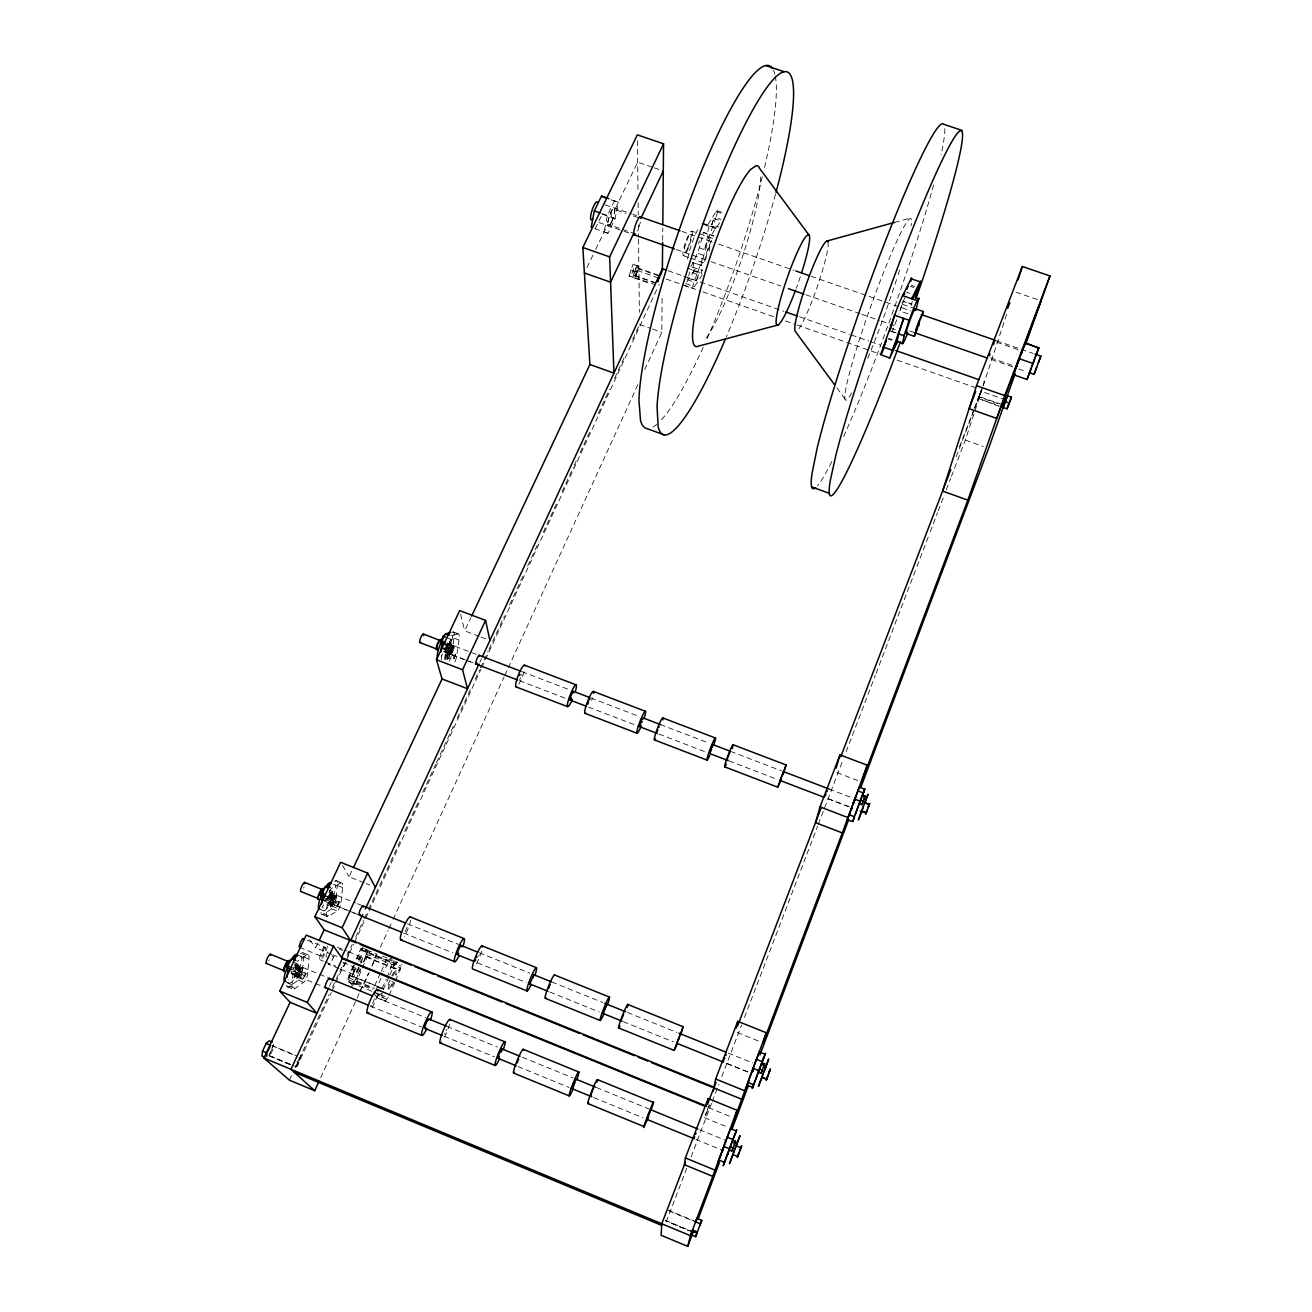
<?xml version="1.0" encoding="UTF-8"?>
<svg xmlns="http://www.w3.org/2000/svg" width="1312" height="1312" viewBox="0 0 1312 1312"><rect width="100%" height="100%" fill="white"/><g stroke="black" fill="none" stroke-linecap="round" stroke-linejoin="round"><path stroke-width="0.75" stroke-dasharray="5 3.75" d="M644.733 369.623L661.789 332.362L662.134 295.594M662.658 240.424L662.773 228.173M302.842 968.436C297.512 966.55 296.578 987.641 302.842 968.436L295.708 965.517M658.968 275.963L637.255 268.337L637.255 271.125A4.264 0.853 -71.3 0 1 635.598 276.455A4.264 0.853 -71.3 0 1 634.106 277.439L655.803 284.966M332.379 903C337.102 905.854 338.726 883.829 332.379 903L325.294 900.147M709.448 251.035L709.71 245.951M349.992 975.259L348.73 977.784L349.878 975.111L384.531 989.264M371.837 991.232L352.879 983.475L353.289 981.901L354.01 980.851L373.034 988.608M354.109 980.982L352.879 983.475M999.088 406.343L978.408 398.487L999.252 405.818M300.596 953.217L305.975 955.398A18.827 4.264 -66.3 0 1 308.927 959.154L307.631 974.291A5.018 1.115 -66.3 0 1 305.909 979.26A5.018 1.115 -66.3 0 1 303.564 982.327L295.184 988.362A18.827 4.264 -66.3 0 1 292.1 984.836L293.298 970.24M286.656 985.181A18.811 4.313 -66.2 0 0 289.837 986.165L298.267 980.162A5.018 1.132 -66.2 0 0 300.628 977.096A5.018 1.132 -66.2 0 0 302.35 972.126L303.597 956.973A18.811 4.313 -66.2 0 0 302.121 952.446M294.134 977.571L294.429 974.57L298.349 968.469L301.006 969.552L298.611 977.096L296.791 978.67L294.134 977.571L295.954 976.013L298.349 968.469M296.791 978.67L297.086 975.669L301.006 969.552M342.563 887.634L337.299 885.518A18.401 4.231 -66.8 0 0 334.626 881.188L339.939 883.337A18.401 4.182 -66.8 0 1 342.563 887.634L341.005 903.181A4.904 1.099 -66.8 0 1 339.3 908.101A4.904 1.099 -66.8 0 1 337.053 910.954L329.197 916.038A18.401 4.182 -66.8 0 1 326.442 911.955L327.902 896.965M320.997 912.447A18.401 4.231 -66.8 0 0 323.9 913.906L331.821 908.839A4.904 1.115 -66.8 0 0 334.068 905.985A4.904 1.115 -66.8 0 0 335.774 901.065L337.299 885.518M448.786 644.29L448.966 645.553L450.426 643.569M689.702 272.06L688.751 275.7M450.213 653.36C456.478 631.744 454.887 663.544 445.129 651.408M273.503 1044.303L269.567 1055.225M327.869 906.018L328.213 902.951L331.985 897.162L334.593 898.212L332.198 905.706L330.493 907.084L327.869 906.018L329.591 904.657L331.985 897.162M330.493 907.084L330.837 904.017L334.593 898.212M449.163 660.953A4.592 1.033 -68.7 0 0 451.558 654.934L453.952 638.124A17.187 3.903 -68.7 0 0 452.345 632.007L457.445 633.942A17.187 3.854 -68.7 0 1 459.003 640.043L456.576 656.853A4.592 1.017 -68.7 0 1 454.182 662.872M445.227 659.854L447.556 643.651M444.686 658.28L445.178 654.967L448.409 650.194L450.934 651.162L448.556 658.493L447.195 659.247L444.686 658.28L446.047 657.525L448.409 650.194M447.195 659.247L447.704 655.934L450.934 651.162M997.891 403.653L978.932 396.995L980.736 391.829M1005.763 399.914L981.163 391.271L978.932 396.995L979.293 395.798M329.837 896.211L329.771 897.703M332.559 892.865L332.625 891.373L327.196 889.142M687.57 259.186L689.636 250.51A24.042 4.231 -71.3 0 1 698.214 228.747M614.524 200.621L607.374 215.48L604.143 231.88L608.046 233.29L615.082 218.612L618.346 202.327L610.818 199.342M693.08 262.334A10.512 1.837 -71.2 0 1 692.884 267.845L692.966 270.698L701.674 273.749L701.625 270.895A10.512 1.788 -71.1 0 0 701.871 265.401L692.556 262.498L701.346 265.582L703.757 255.446A24.059 4.067 -71.2 0 1 716.024 228.518L719.96 222.269M629.12 275.914L633.007 264.368L634.368 264.794L633.106 270.748L630.498 276.291L629.12 275.914L634.401 277.668L637.009 272.109L638.272 266.156L633.007 264.368M638.272 266.156L636.927 265.746L634.303 271.322L633.04 277.291L634.401 277.668M448.868 644.389L449.458 642.027M451.344 641.322L451.443 639.567M391.878 981.343L393.157 982.344M396.896 962.303L395.765 964.648L361.243 950.298L362.391 947.986L371.46 951.659M352.764 966.337L347.057 981.442L355.683 984.968L361.407 969.863M351.993 985L348.074 979.654L355.158 962.221M363.391 962.221L367.048 952.233L363.358 946.51L355.995 960.4M364.047 961.811L368.032 950.511M372.526 965.255L376.511 953.955L369.738 951.2M375.724 990.954L382.792 973.471M388.254 997.104L385.367 1001.056L381.661 995.595L382.858 991.068M387.04 977.522L393.485 960.843L400.275 963.598M392.993 967.846L394.207 963.27L390.861 957.678L383.612 971.651M395.552 980.982L401.98 964.287M912.266 301.137L911.643 304.368L904.493 301.891M704.511 1117.693L726.126 1126.516M329.722 896.162L331.428 892.242M332.658 892.914L331.772 895.358M451.279 641.224L450.131 644.356M362.424 948.609L361.44 950.593M902.115 303.974L902.984 301.055L911.889 304.154L911.004 307.057M690.752 266.533A24.042 4.231 -71.3 0 0 699.345 247.788L703.462 232.339L713.876 235.947M478.749 956.005L479.093 954.906M901.672 305.434L899.852 310.993A24.37 1.771 -70.3 0 1 898.851 313.929M1001.86 404.473L979.08 396.454L977.637 400.472L981.31 390.976M951.43 476.42L965.32 440.11L1007.78 310.862M301.186 1054.75L298.496 1062.884L295.348 1067.935M896.572 279.571L889.11 301.842A96.498 7.888 -70.3 0 1 867.576 358.816M980.162 393.912L981.589 389.976L980.72 391.862M981.294 390.796L981.589 389.959M715.844 217.677L704.528 249.592L708.25 234.258A10.447 1.788 -71.4 0 1 708.513 228.616L709.12 226.32L707.25 225.484L716.172 211.429A6.363 1.082 -71.4 0 1 717.287 211.79A6.363 1.082 -71.4 0 1 715.844 217.677L721.026 219.465M705.102 1115.823L706.496 1111.986M329.952 895.391L330.247 894.538M332.133 894.522L332.444 893.685M702.346 274.782L694.409 286.672A5.92 1.017 -71.1 0 1 692.703 288.017A5.92 1.017 -71.1 0 1 694.097 282.031L703.757 255.446L694.917 252.363M446.096 1030.773L446.539 1029.559M904.722 297.824L899.852 310.993L908.724 314.076M978.867 396.716L980.982 391.009M708.693 1107.41L709.546 1105.081M707.365 1109.64L709.185 1104.884M980.146 393.928L978.932 396.995M959.58 446.72L973.52 410.361M974.258 408.442L982.327 387.401M983.049 385.482L984.525 381.644L980.671 380.3M956.202 456.756L981.819 389.861M666.234 1221.898L686.701 1168.369M691.096 1156.905L711.563 1103.376M712.301 1101.473L718.878 1084.27M721.813 1076.627L741.559 1025.016M744.478 1017.374L817.606 826.216M818.327 824.313L843.19 759.32M846.125 751.678L875.366 675.221M876.104 673.302L916.317 568.178M917.055 566.259L929.486 533.771M930.208 531.852L937.522 512.746M938.26 510.827L943.377 497.445M946.296 489.802L950.692 478.339M981.442 390.008L979.441 395.765M707.775 1109.804L705.38 1115.889M979.178 396.421L978.26 399.012M449.54 642.126L449.803 641.24M304.778 976.948L305.696 973.11L300.202 970.864L297.414 977.276L302.924 979.523L304.778 976.948L296.742 967.42M338.299 905.542L339.25 901.688L333.822 899.458L331.1 905.739L336.528 907.953L338.299 905.542L331.132 894.522M446.047 657.525L453.706 659.493L455.428 654.327L450.262 652.212L447.753 658.001L449.376 656.312L450.262 652.212M389.074 995.316L394.732 982.77M382.169 988.248L386.236 979.31M383.252 989.56L389.041 976.8M389.861 974.98L395.65 962.204L388.729 959.4M380.365 973.274L374.56 986.017L381.513 988.854M381.202 971.454L387.007 958.695M320.702 1077.66L359.062 993.824M359.914 991.954L368.442 973.324M371.854 965.878L376.97 954.693M380.382 947.231L388.057 930.47M388.91 928.601L392.321 921.155M393.174 919.286L504.038 677.058M504.89 675.204L507.449 669.612M508.302 667.742L637.911 384.531M359.734 990.576L362.719 986.673L369.246 972.389M354.306 981.999L360.078 969.42M351.222 987.1L354.224 983.196L360.784 968.945M362.243 968.043L369.738 951.692L361.128 948.199L356.11 959.088M329.476 986.263L331.182 982.573M479.831 662.183L481.553 658.476M289.411 1080.153L291.986 1074.577M295.43 1067.148L328.984 994.742M332.428 987.313L343.613 963.172M347.04 955.743L352.206 944.607M355.65 937.178L363.391 920.466M364.26 918.613L367.688 911.184M368.557 909.331L401.242 838.778M404.686 831.349L419.315 799.779M422.743 792.35L435.65 764.502M436.519 762.649L453.722 725.52M457.15 718.09L471.779 686.52M475.223 679.091L479.52 669.809M480.389 667.956L488.13 651.244M488.982 649.391L504.464 615.968M509.63 604.832L524.259 573.262M527.703 565.833L538.871 541.692M543.184 532.41L556.944 502.709M562.11 491.557L573.295 467.433M574.148 465.563L576.722 460.004M580.166 452.574L589.629 432.156M598.239 413.575L609.424 389.451M614.574 378.299L624.036 357.881M632.646 339.316L638.665 326.311M296.889 1066.754L331.28 992.495M332.149 990.626L345.04 962.778M345.892 960.925L353.633 944.214M354.502 942.36L364.818 920.073M365.671 918.22L368.246 912.644M369.115 910.79L480.881 669.415M481.75 667.562L658.001 286.934M331.674 954.267L315.733 947.772L318.258 942.393M364.129 882.779L349.107 876.76L351.714 871.217M479.093 636.353L464.678 630.859L470.762 617.919M302.695 967.403A5.084 1.148 -66.3 0 1 300.169 975.128A5.084 1.148 -66.3 0 1 298.759 973.406A5.084 1.148 -66.3 0 1 302.695 967.403L300.546 971.979L301.35 972.963L289.903 968.453M334.527 899.786L336.626 895.325M452.132 649.948L454.034 645.93M586.989 267.55L594.795 251.33M595.664 249.526L607.8 224.27L633.745 233.323M595.189 228.813L601.388 215.972M658.837 285.098L659.231 284.261M331.657 895.325L330.23 897.687M449.868 641.338L450.836 639.567M444.489 1034.217L445.03 1033.184M688.111 277.078L687.275 277.373M686.783 281.916L695.95 268.353L692.966 270.698M386.138 998.957L379.299 996.169L381.53 993.135M385.367 1001.056L376.823 997.563L379.726 993.627M331.542 892.275L332.166 891.389M450.59 640.076L451.558 640.059M399.356 970.437L400.357 967.879L366.327 954.054L365.474 955.431L365.212 956.661L399.258 970.503L400.357 967.879M365.392 956.628L366.392 954.086M330.46 897.31L324.589 895.637M711.809 224.729L713.794 218.432L711.662 224.664L718.746 227.14M305.975 955.398L297.496 961.188A5.15 1.181 -66.2 0 0 297.07 961.401M339.939 883.337L331.985 888.158A5.035 1.164 -66.8 0 0 331.1 888.798M331.28 905.821L333.822 899.458M339.07 901.59L336.528 907.953M687.406 277.882L696.18 280.948L697.804 277.964L698.443 274.782L689.571 271.551M698.443 274.782L696.18 280.948M457.445 633.942L451.295 635.713A4.707 1.066 -68.7 0 0 450.951 635.648M894.554 222.417L910.052 218.136M455.297 654.147L452.919 660.116M451.197 639.452L446.26 637.501M297.414 977.276L300.399 970.946M652.31 167.182L637.665 162.147L614.902 209.494L625.988 213.348M654.147 167.821L663.298 170.97M1016.046 292.232L1037.251 299.53M717.041 210.691L723.994 213.102M716.172 211.429L723.142 213.84M911.348 285.278L914.907 286.508M713.794 218.432L720.747 220.826M910.216 286.36L913.792 287.59M906.215 292.068L909.79 293.298M703.248 223.368L717.254 228.222L701.986 223.663M703.888 224.516L716.106 228.747M305.696 973.11L302.728 979.457M610.982 199.785L618.346 202.327M703.035 232.437L713.449 236.062M691.801 231.142A12.972 2.329 -71.4 0 1 687.373 250.395A12.972 2.329 -71.4 0 1 683.683 248.706A12.972 2.329 -71.4 0 1 691.801 231.142L696.524 232.782M699.673 233.864L713.662 238.718A12.989 2.198 -71.2 0 0 707.414 250.149A12.989 2.198 -71.2 0 0 705.249 263.302L691.293 258.431M902.492 304.302L913.283 308.041M605.012 204.852L631.777 213.938M632.876 214.315L636.566 215.611M681.945 231.388L712.531 242.015M718.615 244.114L793.875 270.272M811.242 276.307L910.741 310.895M996.48 340.694L1033.151 353.42M633.384 215.922L640.781 218.497M996.71 342.219L1018.522 349.796M601.782 213.528L607.374 215.48M602.274 214.151L615.082 218.612M699.345 247.788L707.972 250.789M990.708 357.832L1014.406 366.097M598.944 222.548L622.15 230.65M624.086 231.322L629.891 233.356M676.303 249.542L709.169 261.022M711.104 261.695L780.722 285.983M805.863 294.757L860 313.65M861.935 314.322L879.352 320.39M881.27 321.063L896.752 326.458M909.79 331.018L915.399 332.969M991.495 359.521L1016.636 368.295M1018.571 368.967L1026.312 371.673M683.47 255.709L688.16 257.349M891.783 328.443L895.374 329.689M891.586 331.231L898.818 333.74M891.34 331.444L894.964 332.707M594.877 228.649L608.046 233.29M692.49 267.14L702.888 270.78M888.716 338.316L892.275 339.578M687.127 267.976L701.1 272.863M887.994 338.955L891.586 340.202M668.169 270.748L681.682 275.487M683.601 276.16L783.904 311.321M799.336 316.733L849.487 334.314M851.422 334.986L868.79 341.071M870.709 341.76L880.352 345.138M687.045 279.554L694.097 282.031M685.635 283.605L694.409 286.672M637.025 267.664L658.755 275.307M666.152 278.997L700.805 291.166M702.724 291.838L773.949 316.848M785.494 320.899L795.121 324.294M797.04 324.966L879.811 354.027M897.129 360.111L976.046 387.827M684.175 285.491L692.966 288.574M637.271 270.469L658.936 278.193M633.106 270.748L637.009 272.109M630.383 269.944L634.303 271.322M655.803 282.752L634.073 275.11L634.106 277.34M634.303 275.766L656.016 283.408M634.368 277.996L650.621 283.72M639.518 324.458L650.654 328.41M652.507 329.066L661.789 332.362M965.32 440.11L983.229 446.457M480.897 637.042L486.309 639.108M836.876 772.588L857.736 780.525M453.444 632.007L458.528 633.942M453.952 638.124L459.003 640.043M447.113 642.995L453.886 645.57M447.277 643.274L479.29 655.524M522.028 671.695L569.785 689.932M590.859 697.984L639.666 716.631M660.362 724.552L709.169 743.199M730.538 751.35L781.296 770.751M829.151 789.037L852.111 797.811M448.114 643.946L453.198 645.881M447.343 643.831L454.1 646.422M447.638 644.52L452.738 646.455M447.261 644.635L454.018 647.21M443.833 643.585L448.966 645.553M445.44 644.668L452.23 647.275M441.964 643.667L453.804 648.194M446.638 646.308L451.722 648.259M446.72 646.701L453.493 649.276M446.162 647.406L451.246 649.358M446.31 647.833L453.083 650.408M444.046 647.898L450.836 650.49M440.766 646.98L452.607 651.506L454.411 658.247M443.718 648.997L450.508 651.588A4.494 1 -68.7 0 0 452.066 652.474A4.494 1 -68.7 0 0 453.804 645.783A4.494 1 -68.7 0 0 450.541 651.588M440.258 647.964L452.099 652.49M447.048 650.932L449.573 651.9M445.211 650.621L450.295 652.572M444.834 650.719L451.59 653.31M444.358 651.293L451.131 653.884M443.964 651.588L466.859 660.395M468.679 661.084L475.977 663.872M828.413 798.778L851.685 807.7M443.669 651.605L463.972 659.444M465.891 660.182L473.55 663.118M519.486 680.698L566.358 698.64M588.416 707.086L635.812 725.224M658.854 734.048L707.676 752.744M729.046 760.927L777.934 779.64M827.708 798.68L848.766 806.749M447.917 653.507L450.426 654.458M451.558 654.934L456.576 656.853M445.178 654.967L447.704 655.934M365.999 883.534L369.754 885.042M737.229 1032.478L759.418 1041.384M336.036 880.614L341.35 882.73M329.328 892.275L355.552 902.935M357.454 903.706L363.145 905.985M407.442 923.828L458.478 944.394M479.224 952.742L529.802 973.127M551.745 981.966L602.864 1002.565M627.562 1012.503L676.959 1032.413M728.242 1053.077L752.94 1063.032M328.935 892.439L336.774 895.719M330.214 893.62L335.528 895.752M329.673 893.587L336.725 896.424M329.673 894.358L334.97 896.506A4.969 1.132 -66.8 0 1 336.266 898.359L335.839 899.54A4.969 1.132 -66.8 0 1 332.346 904.034A4.969 1.132 -66.8 0 1 335.036 896.424M329.492 894.538L336.544 897.375M329.082 895.325L334.396 897.457M329.181 895.637L336.233 898.474M328.525 896.44L333.822 898.572M328.754 896.818L335.806 899.655M328 897.621L333.314 899.77M328.23 897.998L335.282 900.836M335.774 901.065L341.005 903.181M327.557 898.818L334.248 901.278M322.375 896.982L334.724 901.951M325.474 899.212L334.134 902.918M321.243 898.671L333.592 903.656M320.751 899.146L333.1 904.132M320.358 899.31L351.452 911.938M353.354 912.709L359.045 915.005M727.11 1063.573L751.448 1073.396M325.638 901.524L356.028 913.792M403.538 932.963L452.952 952.906M477.47 962.811L526.178 982.475M549.859 992.036L599.256 1011.962M623.249 1021.654L673.368 1041.876M726.569 1063.36L749.365 1072.56M328.213 902.951L330.837 904.017M329.591 904.657L332.198 905.706M331.821 908.839L337.053 910.954M319.554 909.019L326.442 911.955M323.9 913.906L329.197 916.038M322.457 914.562L327.754 916.711M382.333 956.071L387.762 958.285M361.046 949.445L395.535 963.451M367.048 952.233L401.013 966.042M366.507 956.464L374.97 959.892M391.911 966.78L400.406 970.224M365.868 956.825L399.799 970.601M337.414 947.264L346.565 950.987M348.385 951.725L361.177 956.924M395.47 970.831L396.322 971.175M339.152 949.002L342.694 950.446M358.766 957.99L360.488 958.695M307.041 940.015L325.638 947.723A4.822 1.066 -66.5 0 1 323.096 955.021A4.822 1.066 -66.5 0 1 321.817 953.512A4.822 1.066 -66.5 0 1 325.442 947.494M333.445 954.988L337.004 956.432M708.431 1107.672L730.899 1116.824M342.99 962.434L355.06 967.354M299.546 947.362L321.637 956.366M354.092 965.452A7.741 1.574 -66.8 0 0 352.715 972.11L354.437 972.799M303.17 952.856L308.517 955.038M319.882 959.728L323.441 961.188M325.228 961.909L335.888 966.255M338.988 968.551L328 964.074A9.643 2.083 -66.6 0 0 334.462 955.021M340.825 969.306L353.633 974.537M389.779 980.261A9.709 1.804 -67 0 0 387.942 988.559L388.811 988.92M349.254 975.013L383.891 989.15M303.597 956.973L308.927 959.154M348.582 975.406L357.225 978.932M296.955 954.759L301.416 956.579M348.73 977.784L374.232 988.198M348.074 979.654L372.46 989.428M354.224 983.196L362.719 986.673M373.74 992.003L385.105 996.644M374.724 992.758L381.661 995.595M292.97 961.991L298.382 964.205M295.134 964.32L329.558 978.391M376.429 997.563L425.58 1017.653M447.146 1026.476L497.412 1047.042M522.34 1057.226L573.032 1077.972M596.452 1087.533L648.653 1108.886M699.608 1129.73L726.11 1140.571M294.872 964.533L302.859 967.748M294.364 965.042L301.514 967.977M295.528 966.452L302.662 969.371M294.97 967.567L302.35 970.47M289.444 966.567L301.908 971.667M302.35 972.126L307.631 974.291M296.545 970.011L299.202 971.11M298.054 971.47L300.71 972.553M293.675 971.11L300.809 974.029M293.412 971.142L298.792 973.34M287.722 969.929L300.202 975.046M291.133 972.454L299.628 975.833M291.116 973.143L299.12 976.358M291.264 973.553L325.278 987.575M370.345 1006.042L421.48 1026.984M444.194 1036.3L494.394 1056.865M518.027 1066.558L569.146 1087.5M593.762 1097.586L643.126 1117.808M695.901 1139.439L722.436 1150.312M295.954 976.013L298.611 977.096M298.267 980.162L303.564 982.327M284.507 981.081L288.984 982.918M286.705 982.622L292.1 984.836M289.837 986.165L295.184 988.362M287.197 986.673L292.576 988.887M272.256 1047.583A5.15 1.148 -65.8 0 0 272.273 1045.631L297.381 1056.127M667.414 1209.762L695.786 1221.636M272.306 1045.713L292.789 1054.635M669.251 1211.042L695.688 1222.013M269.698 1055.684L293.019 1065.393M665.414 1220.373L692.08 1231.476M268.714 1055.602L293.773 1066.033M691.998 1231.82L665.512 1220.767L688.21 1230.295M290.428 1064.721L268.96 1055.799A5.15 1.132 -65.8 0 0 271.896 1051.798A5.15 1.132 -65.8 0 0 273.24 1046.566L273.142 1046.484M395.765 964.648L396.896 961.991M296.971 1061.457L297.857 1062.113M294.888 1066.148L295.79 1066.968A5.15 1.066 -66 0 0 298.66 1062.933A5.15 1.066 -66 0 0 300.038 1057.685M309.78 939.851L315.733 947.772M836.892 387.86L845.24 399.192M332.051 955.398L333.461 957.317M373.953 993.43L376.823 997.563M377.512 993.561L379.299 996.169M342.514 865.51L349.107 876.76M452.574 651.556L450.114 642.404M460.61 614.262L464.678 630.859M611.08 211.872L611.261 217.054M637.419 140.712L637.993 190.552M638.124 202.72L638.272 214.906M638.386 225.041L638.518 237.226M638.55 239.243L639.387 312.289M299.267 1057.734A5.166 1.082 -66 0 1 296.594 1064.491M295.561 1065.852A5.166 1.082 -66 0 1 295.085 1066.18M775.474 194.324A191.667 30.75 -71.2 0 1 726.323 336.905M773.424 70.11A191.437 32.456 -71.3 0 1 774.916 74.341M775.294 76.047A191.437 32.456 -71.3 0 1 764.256 168.559M762.288 176.644A191.437 32.456 -71.3 0 1 706.348 340.3M703.216 347.319A191.437 32.456 -71.3 0 1 660.313 420.988M656.705 424.416A191.437 32.456 -71.3 0 1 652.999 427.056M760.599 176.972A95.497 15.285 -71.2 0 1 740.493 262.531A95.497 15.285 -71.2 0 1 704.249 340.71M800.304 276.766A47.921 6.019 -70.8 0 1 796.269 288.312M706.036 258.53A9.528 1.607 -71.2 0 1 708.365 249.214A9.528 1.607 -71.2 0 1 712.039 242.146M699.378 240.818A12.972 2.28 -71.3 0 1 698.591 243.852M944.804 128.674A193.684 15.875 -70.4 0 1 941.048 154.882M933.603 184.894A193.684 15.875 -70.4 0 1 843.042 437.896M831.775 461.693A193.684 15.875 -70.4 0 1 817.573 485.637M851.701 392.911A96.498 7.888 -70.3 0 1 870.2 308.074A96.498 7.888 -70.3 0 1 911.118 225.697M899.622 269.96A96.498 7.888 -70.3 0 1 897.195 277.636M828.003 241.982A47.986 5.576 -70.7 0 1 822.132 271.682L818.524 283.031A47.986 5.576 -70.7 0 1 798.959 328.738M896.719 319.849A24.37 1.771 -70.3 0 1 892.176 331.296M269.304 959.826A5.084 1.23 -66 0 1 268.714 960.974M449.557 1024.426A12.841 1.952 -67.4 0 1 443.587 1038.809M377.298 994.89A12.776 2.427 -66.8 0 1 371.247 1009.158M374.396 998.793A5.117 0.968 -66.8 0 1 372.542 1003.5M371.427 1005.32A5.117 0.968 -66.8 0 1 370.591 1006.124M271.502 1049.879A5.15 1.148 -65.8 0 1 270.37 1052.273M269.747 1053.323A5.15 1.148 -65.8 0 1 269.157 1054.143M451.18 635.533A13.382 3.034 -68.7 0 1 451.41 644.602A13.382 3.034 -68.7 0 1 444.128 659.428M441.586 659.575A13.382 3.034 -68.7 0 1 441.668 655.688M446.687 644.602A13.366 3.067 -68.7 0 1 444.145 650.998M442.685 653.819A13.366 3.067 -68.7 0 1 441.242 656.148M329.378 891.635A5.035 1.164 -66.8 0 1 329.952 890.52M333.428 884.829A14.317 3.296 -66.8 0 1 331.346 900.885A14.317 3.296 -66.8 0 1 322.916 907.084M330.608 889.11A14.317 3.329 -66.7 0 1 329.706 892.275M328.459 895.653A14.317 3.329 -66.7 0 1 325.36 902.246M323.687 905.001A14.317 3.329 -66.7 0 1 322.096 907.133M293.462 968.502A5.15 1.181 -66.2 0 1 293.773 967.37M300.596 956.268A14.645 3.362 -66.2 0 1 296.725 974.275A14.645 3.362 -66.2 0 1 288.591 979.752M295.905 963.795A14.645 3.378 -66.2 0 1 294.659 967.239M391.845 975.702A9.709 1.804 -67 0 1 395.535 974.898M392.026 983.82A9.709 1.804 -67 0 1 387.942 988.559M392.698 976.062A9.709 1.804 -67 0 1 396.388 975.242M393.928 981.966A9.709 1.804 -67 0 1 388.992 989.084A9.709 1.804 -67 0 1 390.632 980.622M360.652 961.975A7.741 1.574 -66.8 0 0 361.013 959.482L360.866 958.859A7.741 1.574 -66.8 0 0 358.356 961.007M358.701 967.338A7.741 1.574 -66.8 0 1 354.814 972.946A7.741 1.574 -66.8 0 1 355.126 967.994M361.407 962.582A11.628 2.362 -66.8 0 0 362.702 956.317L362.473 955.349A11.628 2.362 -66.8 0 0 357.389 960.876M359.209 968.092A11.628 2.362 -66.8 0 1 353.387 976.554A11.628 2.362 -66.8 0 1 353.863 969.092M358.947 961.286A7.741 1.574 -66.8 0 0 359.308 958.793L359.16 958.154A7.741 1.574 -66.8 0 0 355.765 961.844M356.126 968.387A7.741 1.574 -66.8 0 1 352.715 972.11M347.368 952.971A8.676 1.82 -66.7 0 1 347.696 958.203M346.056 962.319A8.676 1.82 -66.7 0 1 341.218 968.436M327.344 946.083A8.676 1.919 -66.5 0 1 322.834 957.366A8.676 1.919 -66.5 0 1 319.718 957.776A8.676 1.919 -66.5 0 1 324.244 946.493M326.278 957.202A3.854 0.836 -66.6 0 1 326.344 955.218M326.622 954.332A3.854 0.836 -66.6 0 1 327.852 951.676M304.089 886.945A4.969 1.214 -66.6 0 1 303.564 888.126M481.619 951.184A12.562 1.919 -67.7 0 1 475.797 965.238M410.722 920.089A12.497 2.378 -67.3 0 1 404.293 936.358M407.114 927.125A5.002 0.951 -67.3 0 1 405.08 931.618M592.581 697.804A11.726 1.771 -69 0 1 591.696 700.526M524.078 671.646A11.677 2.198 -68.8 0 1 518.634 684.487M521.832 674.27A4.674 0.869 -68.8 0 1 521.487 675.352M520.618 677.599A4.674 0.869 -68.8 0 1 519.65 679.419M640.338 222.056A9.479 1.952 -71.6 0 1 637.337 231.01M358.537 959.81A9.66 1.968 -66.8 0 1 360.767 963.123M358.947 967.715A9.66 1.968 -66.8 0 1 354.109 974.718A9.66 1.968 -66.8 0 1 354.502 968.535M298.464 964.992L298.349 965.648A3.592 0.82 -66.2 0 1 297.447 968.141L295.823 970.585A3.592 0.82 -66.2 0 1 295.364 969.224L295.594 968.453A3.592 0.82 -66.2 0 1 297.119 965.206L297.529 964.648A3.592 0.82 -66.2 0 1 298.464 964.992M611.425 222.253A9.463 2.083 -71.8 0 0 614.246 208.067A9.463 2.083 -71.8 0 0 608.096 220.826A9.463 2.083 -71.8 0 0 611.425 222.253M687.455 248.542A9.512 1.706 -71.4 0 0 690.702 234.422A9.512 1.706 -71.4 0 0 684.733 247.312A9.512 1.706 -71.4 0 0 687.455 248.542M296.479 969.65A3.592 0.82 -66.2 0 0 298.267 964.189A3.592 0.82 -66.2 0 0 295.462 968.42A3.592 0.82 -66.2 0 0 296.479 969.65M635.27 274.766A4.28 0.853 -71.3 0 0 637.189 267.878A4.28 0.853 -71.3 0 0 634.516 272.535A4.28 0.853 -71.3 0 0 635.27 274.766M611.507 222.056A9.463 2.083 -71.8 0 0 614.344 207.886A9.463 2.083 -71.8 0 0 608.194 220.629A9.463 2.083 -71.8 0 0 611.507 222.056"/><path stroke-width="1.5" d="M662.363 271.076L662.626 242.474M662.806 224.09L663.56 143.812L637.337 134.857L582.856 247.492L589.892 364.474L471.631 616.066M283.982 969.519L284.114 970.618M724.618 766.831L777.721 787.184L786.134 764.978L733.064 744.724M287.131 977.145L287.853 968.01A5.15 1.197 -66.2 0 1 289.312 962.696A5.15 1.197 -66.2 0 1 292.068 958.974L297.775 955.136M286.442 968.732L286.721 965.665L290.772 959.449M321.637 904.181L322.49 894.702A5.035 1.181 -66.7 0 1 323.998 889.47A5.035 1.181 -66.7 0 1 326.622 885.994L330.263 887.47M786.134 764.978L783.379 773.785M272.191 1042.023L269.206 1040.793L266.139 1043.434L262.531 1051.109L262.023 1056.078L265.008 1057.308M266.664 1056.275L267.025 1052.978L262.531 1051.109M327.885 887.83L325.196 886.764L321.342 892.652L320.997 895.801L323.67 896.883M461.348 946.723C460.774 942.377 454.887 958.334 458.774 953.283M440.963 651.818L442.374 641.552A4.707 1.082 -68.7 0 1 443.899 636.369A4.707 1.082 -68.7 0 1 446.096 633.68L450.803 632.433M741.838 1099.276L713.843 1087.927L715.647 1079.022L737.77 1021.326L766.323 1032.757L734.638 1118.349L737.065 1110.28L708.168 1098.538L685.372 1157.938L684.421 1164.712L712.76 1176.372L690.391 1235.674L687.783 1246.4L661.117 1235.264L661.789 1223.768L685.422 1162.088M898.818 333.74L896.949 342.088L897.638 341.448L889.733 358.012L903.722 318.39L898.572 333.97L904.23 335.642L902.328 343.974L903 343.318A24.387 1.591 -70.2 0 0 907.707 333.068M443.062 644.553L440.488 643.569L440.996 640.19L444.309 635.369M501.988 1049.977C501.578 1046.238 495.739 1062.343 499.38 1056.701M573.541 692.966C573.524 687.308 567.522 704.61 571.589 698.296M763.65 1058.276L765.503 1053.192L761.895 1062.228M648.784 1116.184C632.105 1155.298 661.806 1078.038 651.129 1109.968M694.097 1138.701L646.767 1119.3L650.654 1109.706L649.26 1113.921M591.171 227.353L594.32 210.937L601.519 196.111L608.948 198.686M707.201 1103.556L708.168 1098.538M911.43 278.833L911.528 277.849L902.64 295.643A24.37 1.771 -70.3 0 0 894.636 315.224L880.68 354.683L889.733 358.012M680.42 1034.25L676.861 1043.286L677.304 1042.45M642.765 719.435C643.142 713.974 637.074 731.178 640.797 724.765M695.688 1222.062L695.508 1222.407M575.82 1080.186C575.902 1077.037 570.622 1090.42 572.786 1087.812M736.18 1028.264L737.77 1021.326M908.347 286.492L907.855 286.852M475.485 960.843L475.715 959.908M1038.743 348.008L1025.066 342.858L1038.743 348.008L1036.119 355.06M723.371 1062.064L723.666 1061.129M915.989 330.132L915.399 332.969L916.104 331.887M727.455 758.697L727.52 759.746M922.336 315.438L923.172 311.485L915.071 308.681M712.76 1176.372L737.065 1110.28M284.146 968.584L286.623 962.91M318.39 896.342L322.26 889.421M911.25 279.538L910.708 281.358M967.83 500.151L942.574 491.082L976.522 385.679L1022.36 266.5L1049.977 275.946L1004.779 395.601L967.83 500.151L861.525 781.968L867.265 765.224L839.975 754.876L820.033 806.864L815.523 822.624L842.304 832.94L763.108 1042.876L766.323 1032.757M657.148 731.801L657.804 729.734M836.088 768.094L839.975 754.876M884.042 345.778L886.158 340.382L885.551 342.809M904.001 335.856L909.167 320.292A24.387 1.591 -70.2 0 1 917.121 300.661L918.892 298.086L915.907 310.37M591.171 1094.421L591.04 1096.045M712.35 747.102C714.499 739.443 707.627 755.925 710.268 752.366M753.482 1067.853L752.334 1071.543L753.498 1068.083M849.012 815.539L847.896 818.13M854.866 799.254L855.408 797.155L853.308 803.37M859.278 787.561L847.142 819.869L852.718 821.492L854.325 817.573M587.792 704.183L588.563 701.953M769.898 1070.313L768.898 1072.97M501.381 1051.994L501.742 1050.896M532.951 977.85L533.312 976.751M692.687 1229.738L691.998 1231.788L692.654 1230.18M692.162 1231.197L692.556 1230.279M1017.915 279.997L1022.36 266.5M912.922 299.005L913.496 296.217L911.692 298.775L920.45 280.932L914.989 297.152M694.097 1138.324L694.622 1136.799M915.809 329.771L919.171 320.276M717.566 1163.35L731.079 1127.402L730.669 1128.615L736.229 1130.96L723.191 1165.778L729.144 1149.689M722.568 1149.919L723.24 1148.295M657.312 281.506L661.74 272.486M731.538 1128.714L734.474 1120.678M842.304 832.94L867.265 765.224M605.865 1007.255L606.62 1004.074L602.93 1013.422L622.052 1021.179M753.514 1068.722L752.53 1071.428M759.386 1052.47C761.108 1045.238 735.95 1115.266 749.349 1079.645M851.242 809.422L851.603 808.389L850.947 810.324M621.822 1018.866L623.626 1014.143M727.766 757.746L729.013 754.351M724.7 1161.76L725.011 1160.858M727.848 1153.838L728.127 1153.133M989.396 355.716L990.052 353.814M1016.226 366.737L1015.816 368L1016.833 365.408L996.71 418.413L969.109 408.672L975.702 391.517M1003.992 404.49L1003.582 405.67L1006.632 397.438L1002.893 407.442L1007.091 408.803L1011.437 397.126L1007.255 395.716L1002.876 407.671L1007.255 395.716M850.324 811.849L849.487 814.391M680.813 1034.545L683.142 1026.722L627.71 1004.418M782.51 775.162C786.183 764.47 777.934 785.248 781.214 778.492M825.281 796.023L826.002 794.039M1003.762 405.129L1002.893 407.442M1015.193 373.658L988.592 448.376L860.918 787.102M1025.426 344.925L1049.977 275.946M722.797 1149.279L722.436 1150.87L722.797 1150.05M732.555 1155.495L735.327 1147.934M736.934 1143.785L740.001 1135.618L734.982 1148.935M862.82 794.498L863.526 792.497L862.214 795.876M1022.146 351.058L1020.916 354.453M1031.199 368.147L1029.477 372.772L1029.936 371.591M906.969 289.165L907.281 288.328M765.568 1067.476L768.717 1058.981L765.47 1067.837M1036.168 354.863L1035.316 357.094M695.885 1221.488L697.016 1218.389L701.756 1220.357L700.05 1224.998M850.504 811.341L850.242 812.161M851.816 808.159L851.242 809.537M735.474 1133.273L736.754 1129.714L736.229 1130.96M695.622 1236.642L697.312 1232.001L692.556 1230.016L690.866 1234.658L695.622 1236.642L701.756 1220.357M853.489 803.518L855.572 797.844M764.043 1057.095L752.284 1088.501L758.877 1070.526M866.084 813.079L860.262 811.144M722.764 1149.361L723.125 1148.394M730.144 1146.803L728.996 1149.902L731.883 1151.083L735.573 1141.276L732.686 1140.095L730.144 1146.803L733.031 1147.984L731.883 1151.083M728.406 1152.248L727.488 1154.986M1019.276 359.144L1013.405 374.724L1041.105 300.858M759.418 1068.936L758.254 1072.117L761.108 1073.265L764.683 1063.753L761.829 1062.605L759.418 1068.936L762.272 1070.084L761.108 1073.265M1021.228 353.846L1023.803 346.794M1003.992 404.506L1006.599 397.569L1005.828 399.553M862.984 794.186L864.903 788.84L859.212 803.633L861.935 804.682L865.149 796.122L862.427 795.088L860.475 800.222L863.198 801.255L861.935 804.682M869.085 805.076L865.772 802.96M852.062 807.306L851.078 810.176M1017.456 363.358L1018.276 361.144M734.425 1144.376L735.573 1141.276M763.502 1066.918L764.683 1063.753M1011.437 397.126L1007.091 408.803M733.851 1154.986L737.639 1156.528L738.41 1154.511L737.721 1156.315M741.329 1146.704L740.608 1148.623L741.231 1146.934M641.699 722.633L642.126 721.485M517.223 1062.884L517.666 1061.654M548.76 988.133L549.203 986.919M574.722 1083.417L575.164 1082.187M591.548 1093.322L592.499 1090.83M722.666 1150.247L723.306 1148.492M752.629 1070.969L753.039 1069.05M853.702 802.419L854.145 801.238M851.537 808.733L851.898 807.766M855.358 814.178L858.802 804.879M863.886 799.533L865.149 796.122M766.634 1079.005L767.225 1077.447M1030.182 373.018L1034.053 374.363L1036.611 367.475M1035.07 354.092L1040.859 356.11L1038.3 362.998M918.334 326.508L919.204 324.179M724.355 1059.178L724.814 1057.964M762.797 1074.79L761.583 1078.103M862.246 809.602L865.215 801.714M865.494 801.091L868.019 794.203L864.575 803.256M738.016 1155.528L737.311 1157.446L738.066 1155.429M740.936 1147.721L741.69 1145.737L740.903 1147.787L737.557 1146.327M1013.258 374.609L1027.001 379.48L1038.842 347.647M866.543 811.866L866.215 812.751M752.94 1069.313L752.202 1071.51M752.366 1071.642L752.678 1070.805M735.54 1118.332L738.459 1110.329L731.555 1128.714M850.963 810.111L851.324 809.11M853.292 803.551L853.751 802.321M734.408 1150.476L729.472 1163.711L732.834 1154.872M763.338 1073.314L758.451 1086.418L761.534 1078.333M863.329 806.601L858.376 819.984L861.853 810.865L861.443 811.833M1034.61 358.98L1032.019 365.933M738.771 1153.51L738.131 1155.232L738.82 1153.396M740.198 1149.722L740.87 1147.934L739.689 1151.067M767.012 1078.005L767.635 1076.332M738.623 1153.904L740.378 1149.263M767.504 1076.676L769.062 1072.56M866.314 812.472L869.069 805.158M738.689 1153.756L739.296 1152.166M1018.358 361.358L1017.554 363.539L1019.194 358.881L1017.39 363.555M723.109 1149.46L723.584 1148.197M853.325 803.206L853.784 801.976M855.375 797.417L854.538 799.615M762.994 1074.151L765.732 1067L763.912 1071.806M1027.001 379.48L1029.592 372.542M866.642 811.652L867.216 810.111M868.15 807.552L869.692 803.436L868.56 806.486M768.012 1075.364L766.159 1080.317L766.831 1078.497M768.537 1073.938L770.423 1068.886L769.701 1070.789M866.806 811.177L865.69 814.178L866.264 812.604L862.673 811.226M767.159 1077.644L766.552 1079.268L762.748 1077.841M769.373 1071.658L770.029 1069.952M687.783 1246.4L693.556 1231.082M697.886 1219.602L719.517 1162.202M731.784 1129.665L748.381 1085.647M759.91 1055.028L848.651 819.639M735.54 1147.426L736.934 1143.802M695.491 1134.454L695.967 1133.174M1020.867 354.191L1022.114 350.894M853.751 802.091L854.194 800.927M722.223 1151.788L723.404 1148.426M1034.053 374.363L1040.859 356.11M722.748 1150.198L723.092 1149.279M707.43 1104.327L716.04 1082.187M737.557 1026.033L820.935 808.471M840.746 756.794L950.774 469.696M713.056 1091.322L714.532 1087.5M752.629 1070.789L752.973 1069.887M733.113 1139.16L735.228 1133.699M1007.714 308.254L1009.846 302.695M679.075 1038.153L678.124 1040.564M826.839 791.808L827.232 790.775M993.43 344.662L994.168 342.793M884.944 344.466L884.37 345.876M725.749 1055.504L726.176 1054.422M604.93 1009.682L605.422 1008.452M711.547 749.349L710.661 751.497M697.016 1218.389L695.622 1221.866L700.395 1223.834M781.214 779.508L777.721 787.184M718.107 1162.038L720.796 1155.347M476.502 957.596L477.01 956.382M919.892 319.078L921.992 315.192M916.727 330.493L917.498 328.672M677.32 1043.581L674.155 1050.404L618.706 1027.985M648.276 1116.414L646.865 1119.349M574.213 1084.663L573.213 1086.943M994.726 341.382L995.103 340.513M658.69 727.455L659.132 726.438M549.695 985.706L550.22 984.541M518.174 1060.408L518.699 1059.21M852.718 821.492L854.391 816.704L848.979 814.621M854.046 817.934L860.098 801.156L854.62 799.074M593.008 1089.616L593.5 1088.534M729.456 753.318L730.177 751.792M916.022 332.887L914.202 336.266L906.133 333.445M704.675 1106.147L342.317 958.596L333.527 946.214L306.204 935.112L279.718 991.085L290.083 1002.319L263.892 1058.03L289.411 1080.153L314.732 1090.715L318.996 1081.4M328.623 988.116L290.952 1069.296L314.732 1090.715M332.034 980.736L342.317 958.596M362.719 914.595L350.665 940.589L342.137 927.748L314.896 916.711L340.644 862.296L367.639 873.103L375.38 887.306M365.31 909.036L478.978 664.036M482.422 656.623L662.38 268.714L666.25 270.075M290.083 1002.319L316.897 1013.356L307.287 1002.417L333.527 946.214M342.137 927.748L367.639 873.103M442.078 678.96L467.515 688.734L462.562 669.76L485.588 620.396L459.708 610.572L436.453 659.739L442.078 678.96L353.453 867.511M319.095 940.589L324.162 929.831L314.896 916.711M267.73 1051.437L270.616 1045.303L266.139 1043.434M633.745 233.323L610.572 282.195L584.381 272.962M640.781 218.497L663.298 170.97M881.369 353.797L883.812 348.631M589.892 364.474L613.95 373.116L609.637 256.89L663.56 143.812M603.963 1011.88L603.012 1013.487M589.498 699.821L589.941 698.968M683.142 1026.722L674.155 1050.404M530.556 983.229L529.786 983.902L533.689 975.144M287.213 962.122L288.148 961.384M923.172 311.485L914.202 336.266M437.585 648.702C435.19 648.653 438.356 640.338 440.504 640.682L423.382 633.991M326.672 886.026L331.444 883.124M440.488 643.569L441.898 642.847M826.757 241.096L894.554 222.417M778.082 324.966L698.427 346.138A95.497 15.285 -71.2 0 1 704.856 273.814A95.497 15.285 -71.2 0 1 750.825 169.264L756.253 165.64A95.497 15.285 -71.2 0 1 759.566 168.346L809.373 235.57M962.106 130.429L943.722 124.296A193.684 15.875 -70.4 0 0 886.125 239.178A193.684 15.875 -70.4 0 0 817.146 448.13L811.98 473.714A193.684 15.875 -70.4 0 0 815.67 487.605M765.864 65.6L784.035 71.668M910.954 278.702L919.892 281.785M915.35 297.693L918.941 298.923M917.121 300.661L902.64 295.643L904.509 293.101L904.591 293.954M639.502 216.628L680.026 230.715M795.794 270.944L809.307 275.635M921.221 314.536L994.562 340.021M909.167 320.292L894.636 315.224L889.848 331.018M1019.112 358.635L1032.921 363.44M594.32 210.937L599.912 212.888M633.762 234.7L674.368 248.87M788.463 288.673L803.928 294.068M916.088 333.215L987.641 358.176M896.834 341.268L903 343.318M785.839 311.994L797.417 316.061M895.784 350.55L978.736 379.627M883.091 347.04L892.144 350.206M582.856 247.492L609.637 256.89M976.522 385.679L1004.779 395.601M1005.025 401.603L1009.158 403.063M811.587 486.883L829.479 493.361M663.954 434.748L646.685 428.499A191.437 32.456 -71.3 0 1 640.518 420.512L638.928 400.111A191.437 32.456 -71.3 0 1 697.361 181.171A191.437 32.456 -71.3 0 1 772.292 68.224M292.068 958.974L295.758 960.482M859.344 787.151L864.739 789.201M446.146 633.745L449.573 635.057M857.736 790.824L863.181 792.907M524.603 665.184L576.148 684.864M593.418 691.44L645.471 711.301M662.904 717.959L715.466 738.016M442.915 636.074L445.473 637.058M862.082 795.941L864.805 796.974M478.896 655.196L520.995 671.301M572.672 691.047L589.908 697.623M643.487 718.09L660.723 724.683M712.4 744.429L729.62 751.005M783.215 771.489L829.151 789.037M865.51 802.928L869.298 804.518M442.39 641.683L445.834 642.995M419.938 642.601L437.175 649.194M475.452 663.856L517.568 679.977M569.26 699.755L586.497 706.348M638.19 726.143L657.328 733.474M709.021 753.252L728.16 760.583M779.853 780.361L823.887 797.22M516.042 686.881L567.62 706.66M584.906 713.269L636.976 733.244M654.426 739.919L707.004 760.074M436.453 659.739L462.562 669.76M820.033 806.864L847.568 817.425M759.435 1051.962L765.076 1054.225M410.18 916.891L463.94 938.523M481.963 945.772L536.264 967.633M554.468 974.947L609.326 997.022M756.417 1059.325L762.124 1061.638M761.206 1064.18L764.06 1065.328M304.614 882.402L321.702 889.29M363.506 906.116L405.293 922.959M460.381 945.165L477.486 952.053M532.574 974.242L551.565 981.901M604.766 1003.319L625.66 1011.749M678.845 1033.167L726.34 1052.306M321.342 892.652L324.015 893.734M753.039 1068.312L758.762 1070.625M322.522 894.8L326.114 896.244M762.879 1077.496L766.602 1079.104M318.029 898.458L300.924 891.553A4.969 1.214 -66.6 0 1 302.252 885.239A4.969 1.214 -66.6 0 1 304.991 883.73M359.832 915.333L401.636 932.209M456.74 954.447L473.845 961.352M528.949 983.59L547.957 991.265M677.156 1043.417L722.764 1061.818M401.046 939.999L454.838 961.745M527.211 991.003L472.861 969.043A12.562 1.919 -67.7 0 1 476.387 954.89A12.562 1.919 -67.7 0 1 482.455 947.116M545.415 998.366L600.306 1020.556M747.955 1082.4L753.613 1084.696M747.118 1085.122L752.727 1087.386M715.647 1079.022L744.462 1090.682M713.99 1087.205L349.976 939.54L341.596 957.58L706.692 1106.229M324.162 929.831L356.339 942.885M360.128 944.427L411.197 965.14M414.986 966.682L433.895 974.357M437.683 975.882L501.988 1001.974M505.776 1003.516L579.543 1033.446M583.332 1034.971L634.401 1055.684M638.19 1057.226L647.636 1061.064M651.424 1062.605L711.957 1087.156M377.692 989.871L432.009 1012.06M450.213 1019.49L505.071 1041.892M523.472 1049.403L578.904 1072.052M597.485 1079.628L653.491 1102.506M727.061 1137.143L732.85 1139.505M731.981 1141.899L734.868 1143.08M270.6 954.283L287.59 961.22M329.164 978.227L372.641 996.005M429.352 1019.211L446.375 1026.164M501.2 1048.583L520.11 1056.324M574.935 1078.743L595.73 1087.238M650.555 1109.657L697.804 1128.992M286.721 965.665L289.444 966.764M287.853 968.01L291.477 969.502M723.601 1146.344L729.39 1148.705M266.238 963.385L283.277 970.372M324.933 987.428L368.475 1005.271M425.268 1028.542L442.308 1035.529M497.215 1058.013L516.141 1065.77M571.048 1088.271L591.876 1096.799M367.18 1012.995L421.693 1035.365M439.963 1042.86L495.034 1065.459M513.5 1073.036L569.146 1095.864M587.792 1103.523L644.012 1126.582M718.697 1159.956L724.437 1162.317M279.718 991.085L307.287 1002.417M685.372 1157.938L714.548 1169.943M692.277 1231.148L697 1233.116M263.892 1058.03L690.391 1235.674M294.314 1072.33L661.691 1225.392M601.519 196.111L605.455 197.866M834.498 384.613L795.121 331.116A47.986 5.576 -70.7 0 1 808.504 278.16A47.986 5.576 -70.7 0 1 828.003 241.982M485.588 620.396L489.901 640.469M775.982 192.454A191.667 30.75 -71.2 0 0 752.088 111.176A191.667 30.75 -71.2 0 0 657.05 406.638L658.198 426.908A191.667 30.75 -71.2 0 0 725.536 338.742M801.566 272.945A47.921 6.019 -70.8 0 0 808.028 234.635L805.634 236.832A47.921 6.019 -70.8 0 0 777.147 313.273A47.921 6.019 -70.8 0 0 795.564 290.182M915.989 298.595A193.93 14.088 -70.3 0 0 946.723 151.06A193.93 14.088 -70.3 0 0 835.941 454.87L830.316 480.34A193.93 14.088 -70.3 0 0 900.376 341.956M907.117 331.969A13.169 0.853 -70.2 0 1 907.133 328.705A13.169 0.853 -70.2 0 1 912.906 312.748A13.169 0.853 -70.2 0 1 914.841 310.583M266.976 963.27A5.084 1.23 -66 0 1 266.336 960.991A5.084 1.23 -66 0 1 269.124 955.12A5.084 1.23 -66 0 1 270.748 955.398M499.642 1058.62A12.89 1.607 -67.8 0 1 495.264 1062.884A12.89 1.607 -67.8 0 1 502.972 1043.926A12.89 1.607 -67.8 0 1 503.332 1049.534M441.275 1042.318A12.841 1.952 -67.4 0 1 443.21 1030.576A12.841 1.952 -67.4 0 1 450.344 1020.457M573.213 1088.763A12.956 1.115 -68.3 0 1 569.556 1093.355A12.956 1.115 -68.3 0 1 577.149 1074.233A12.956 1.115 -68.3 0 1 576.854 1079.596M514.566 1072.396A12.907 1.476 -67.9 0 1 517.043 1060.801A12.907 1.476 -67.9 0 1 523.488 1050.338M588.629 1102.769A12.972 1 -68.4 0 1 589.236 1097.898A12.972 1 -68.4 0 1 595.484 1082.515A12.972 1 -68.4 0 1 596.993 1082.154M425.777 1027.591A5.133 0.836 -67.2 0 1 424.94 1026.706A5.133 0.836 -67.2 0 1 427.614 1020.31A5.133 0.836 -67.2 0 1 428.909 1020.096M426.81 1028.772A12.825 2.066 -67.2 0 1 421.726 1032.724A12.825 2.066 -67.2 0 1 429.549 1013.93A12.825 2.066 -67.2 0 1 430.566 1019.768M368.721 1012.569A12.776 2.427 -66.8 0 1 370.115 1000.662A12.776 2.427 -66.8 0 1 377.922 990.872M437.388 649.489A5.576 1.296 -68.7 0 1 436.404 647.538A5.576 1.296 -68.7 0 1 439.061 640.879A5.576 1.296 -68.7 0 1 440.963 640.551M445.801 634.762A13.366 3.067 -68.7 0 1 448.31 634.762M437.339 657.935A13.366 3.067 -68.7 0 1 441.521 641.584M318.701 899.31A5.97 1.394 -66.7 0 1 318.882 894.062A5.97 1.394 -66.7 0 1 322.949 888.683M319.554 909.019A14.317 3.329 -66.7 0 1 321.161 895.932M325.999 886.502A14.317 3.329 -66.7 0 1 330.886 883.025M284.032 971.651A6.101 1.427 -66.1 0 1 285.245 964.861A6.101 1.427 -66.1 0 1 289.05 961.073M290.018 961.68A14.645 3.378 -66.2 0 1 297.348 955.956M285.344 981.343A14.645 3.378 -66.2 0 1 288.312 965.009M303.564 940.048A4.822 1.115 -66.4 0 0 303.58 938.752L303.367 938.506A4.822 1.115 -66.4 0 0 299.743 944.312A4.822 1.115 -66.4 0 0 300.874 946.296M531.147 984.574A12.612 1.574 -68.1 0 1 527.145 988.051A12.612 1.574 -68.1 0 1 534.673 969.519A12.612 1.574 -68.1 0 1 534.771 975.702M603.864 1013.93A12.661 1.099 -68.5 0 1 600.568 1017.702A12.661 1.099 -68.5 0 1 607.964 999.022A12.661 1.099 -68.5 0 1 607.423 1004.959M546.038 997.776A12.612 1.443 -68.2 0 1 548.104 987.346A12.612 1.443 -68.2 0 1 554.779 975.193M620.002 1025.951A12.677 0.968 -68.6 0 1 619.477 1023.704A12.677 0.968 -68.6 0 1 625.758 1007.731A12.677 0.968 -68.6 0 1 627.349 1007.288M459.167 955.53A12.546 2.034 -67.6 0 1 454.477 958.695A12.546 2.034 -67.6 0 1 462.136 940.31A12.546 2.034 -67.6 0 1 462.841 946.706M401.898 939.507A12.497 2.378 -67.3 0 1 402.899 928.765A12.497 2.378 -67.3 0 1 410.705 917.219M420.66 642.29A4.641 1.115 -68.6 0 1 419.873 640.305A4.641 1.115 -68.6 0 1 422.349 634.647A4.641 1.115 -68.6 0 1 423.579 635.648M641.289 725.962A11.759 1.443 -69.1 0 1 636.943 731.309A11.759 1.443 -69.1 0 1 643.372 713.859A11.759 1.443 -69.1 0 1 644.372 717.598M585.447 713.154A11.726 1.771 -69 0 1 588.219 699.919A11.726 1.771 -69 0 1 593.582 693.441M709.825 755.187A11.824 1 -69.2 0 1 707.48 757.024A11.824 1 -69.2 0 1 713.958 740.099A11.824 1 -69.2 0 1 714.023 744.199M655.557 738.853A11.775 1.328 -69.1 0 1 655.082 735.343A11.775 1.328 -69.1 0 1 660.543 721.206A11.775 1.328 -69.1 0 1 662.872 719.894M724.946 766.618A11.841 0.902 -69.3 0 1 728.16 755.056A11.841 0.902 -69.3 0 1 733.096 745.314M732.834 746.594A11.841 0.902 -69.3 0 1 732.309 748.496M726.356 764.06A11.841 0.902 -69.3 0 1 725.536 765.683M572.327 699.575A11.71 1.87 -68.9 0 1 567.391 704.659A11.71 1.87 -68.9 0 1 573.77 687.291A11.71 1.87 -68.9 0 1 575.394 691.244M516.682 686.799A11.677 2.198 -68.8 0 1 518.42 674.86A11.677 2.198 -68.8 0 1 524.931 665.873M519.568 675.565A4.674 0.869 -68.8 0 1 520.028 674.45M592.647 218.924A9.446 2.165 -71.9 0 1 591.679 211.445A9.446 2.165 -71.9 0 1 597.485 202.343M635.566 234.028A9.479 1.952 -71.6 0 1 634.729 227.484A9.479 1.952 -71.6 0 1 640.272 216.906M325.95 987.428A5.1 1.082 -66.5 0 1 325.458 985.197A5.1 1.082 -66.5 0 1 328.213 979.293A5.1 1.082 -66.5 0 1 329.64 979.49M477.043 662.986A4.494 0.951 -68.8 0 1 475.83 662.593A4.494 0.951 -68.8 0 1 477.896 656.902A4.494 0.951 -68.8 0 1 479.47 656.328M360.177 914.333A4.986 1.066 -67 0 1 359.045 913.349A4.986 1.066 -67 0 1 361.653 907.15A4.986 1.066 -67 0 1 363.244 907.068M915.12 294.856L917.4 288.87L915.12 294.856M892.931 349.468L895.21 343.662L892.931 349.468M658.083 280.834L657.837 281.834L658.099 280.801M659.214 277.767L658.804 278.718L659.214 277.75"/></g></svg>
